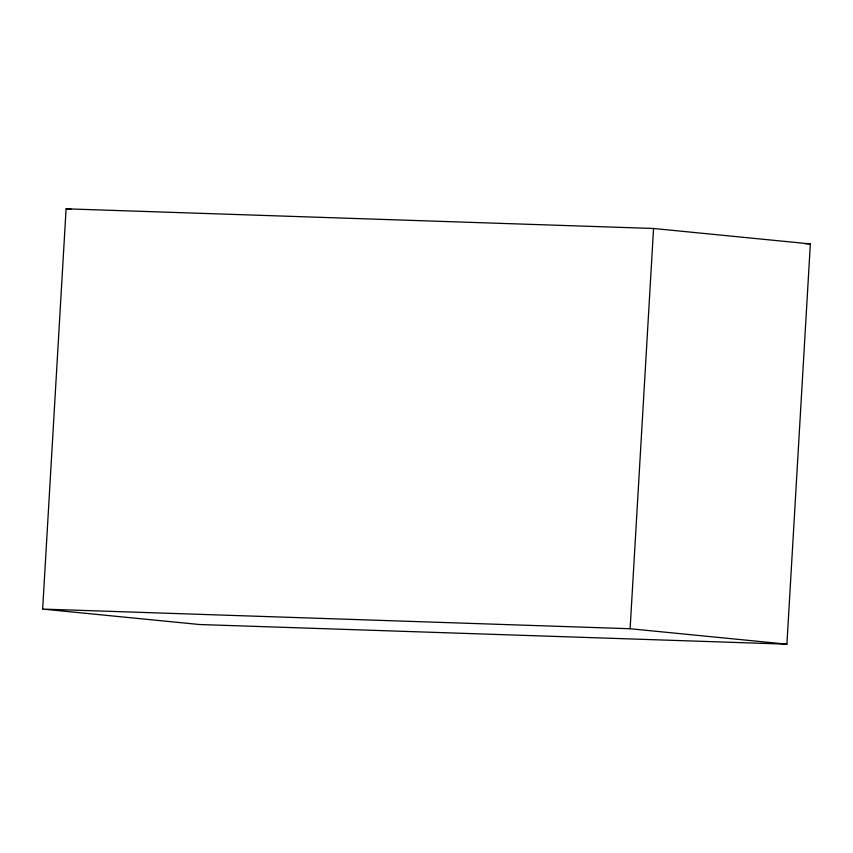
<?xml version="1.0" encoding="UTF-8"?>
<svg xmlns="http://www.w3.org/2000/svg" width="853" height="853" viewBox="0 0 853 853"><rect width="100%" height="100%" fill="white"/><g stroke="black" fill="none" stroke-linecap="round" stroke-linejoin="round"><path stroke-width="1.28" d="M42.65 609.085L66.097 208.825L653.558 228.487L810.35 243.915L786.903 644.175L199.442 624.513L42.65 609.085L630.111 628.736L786.903 644.175M630.111 628.736L653.558 228.487M805.029 243.734L810.35 243.915M66.097 208.825L71.364 209.348"/></g></svg>
